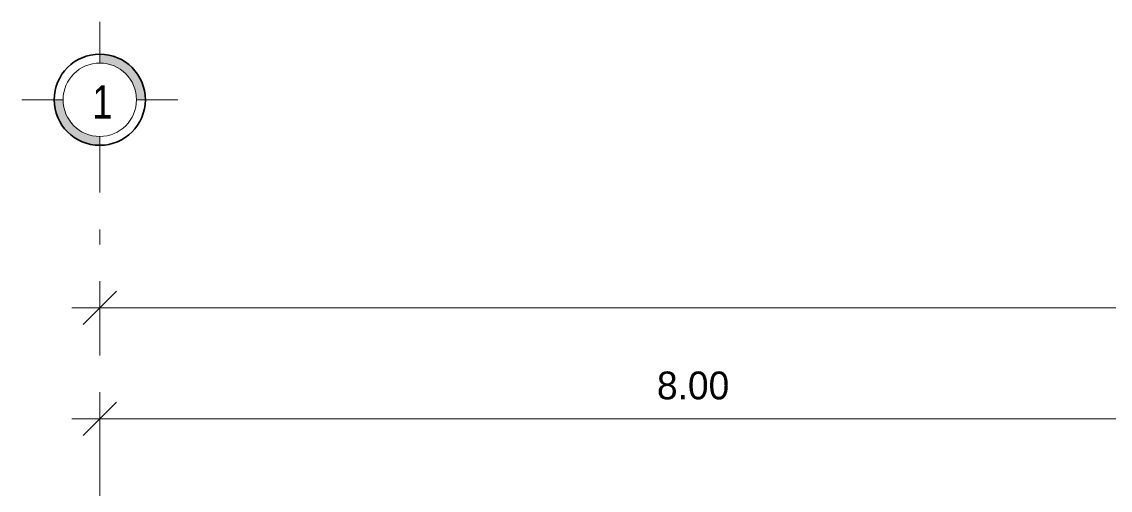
# Model space of a CAD drawing. Header units: metres. Extents: x -5.1 to 74.4, y -0.9 to 14.
# Drawn here: x 53.25 to 60.59, y 10.83 to 13.98 of the extents above; entities that cross this region are included whole.
import ezdxf

# ---------------------------------------------------------------- set-up
doc = ezdxf.new("R2010")
doc.units = ezdxf.units.M
doc.linetypes.add('Dash dot', pattern=[1.05, 0.5, -0.25, 0.05, -0.25])
for name, color, linetype, lineweight in [('A-BURBUJA EJES', 7, 'Continuous', 18), ('A-COTAS GENERALES', 7, 'Continuous', 18), ('A-COTAS GENERALES-75', 7, 'Continuous', 18), ('A-EJES', 7, 'Continuous', 18), ('A-SIMBOLOGIA', 7, 'Continuous', 18)]:
    doc.layers.add(name, color=color, linetype=linetype, lineweight=lineweight)
doc.styles.add('Nirmala UI Semilight_3', font='', dxfattribs={"height": 0.1875})
doc.styles.add('Nirmala UI Semilight_4', font='', dxfattribs={"width": 0.8, "height": 0.225})
doc.styles.get('Nirmala UI Semilight_3').set_extended_font_data('Nirmala UI Semilight')
doc.styles.get('Nirmala UI Semilight_4').set_extended_font_data('Nirmala UI Semilight')
doc.dimstyles.new('COTAS_GENERALES_2_50_MM_1', dxfattribs={"dimscale": 0.3048, "dimtxt": 0.196381, "dimasz": 0.738189, "dimexe": 0.738189, "dimexo": 0.625, "dimgap": 0.246063, "dimtad": 3, "dimrnd": 0.01, "dimtxsty": 'Nirmala UI Semilight_3', "dimblk1": 'OBLIQUE', "dimblk2": 'OBLIQUE', "dimsah": 1, "dimcen": 2.5, "dimdle": 0.615157, "dimazin": 3, "dimtfac": 1, "dimtix": 1, "dimtmove": 0, "dimatfit": 3, "dimfxl": 0.590551, "dimfxlon": 1, "dimtvp": 1, "dimtfill": 1, "dimarcsym": 2})

# ---------------------------------------------------------------- blocks, each defined once
blk = doc.blocks.new('Rejilla - SimbologiaBurbujasEjes-R25-261702-CORTE LONGITUDINAL')
at = {"layer": 'A-BURBUJA EJES', "lineweight": 9, "true_color": 0xf8f8f8}
h = blk.add_hatch(color=7, dxfattribs=at)
edge = h.paths.add_edge_path()
edge.add_line((0.3075, 13.459), (0.2475, 13.459))
edge.add_arc((0, 13.459), 0.2475, 360, 450)
edge.add_line((0, 13.7065), (0, 13.7665))
edge.add_arc((0, 13.459), 0.3075, 0, 90, ccw=False)
h = blk.add_hatch(color=7, dxfattribs=at)
edge = h.paths.add_edge_path()
edge.add_arc((0, 13.459), 0.3075, 180, 270, ccw=False)
edge.add_line((-0.3075, 13.459), (-0.2475, 13.459))
edge.add_arc((0, 13.459), 0.2475, 180, 270)
edge.add_line((0, 13.2115), (0, 13.1515))
at = {"layer": 'A-SIMBOLOGIA', "color": 253, "lineweight": 9, "true_color": 0xaaaaaa}
for p, q in [((0, 13.7065), (0, 13.985)), ((-0.2475, 13.459), (-0.5259, 13.459)), ((0.2475, 13.459), (0.5259, 13.459)), ((0, 13.2115), (0, 12.9331))]:
    blk.add_line(p, q, dxfattribs=at)
at = {"layer": 'A-SIMBOLOGIA', "color": 253, "true_color": 0xaaaaaa}
for p, q in [((0, 13.7665), (0, 13.7065)), ((-0.2475, 13.459), (-0.3075, 13.459)), ((0.2475, 13.459), (0.3075, 13.459)), ((0, 13.1515), (0, 13.2115))]:
    blk.add_line(p, q, dxfattribs=at)
at = {"layer": 'A-SIMBOLOGIA', "color": 253, "lineweight": 35, "true_color": 0xaaaaaa}
blk.add_circle((0, 13.459), 0.3075, dxfattribs=at)
at = {"layer": 'A-SIMBOLOGIA', "color": 253, "true_color": 0xaaaaaa}
blk.add_circle((0, 13.459), 0.2475, dxfattribs=at)
for radius, start, end in [(0.3075, 360, 90), (0.2475, 360, 90), (0.3075, 180, 270), (0.2475, 180, 270)]:
    blk.add_arc((0, 13.459), radius, start, end, dxfattribs=at)
blk = doc.blocks.new('DIMBLOCK9-CORTE LONGITUDINAL')
at = {"layer": 'A-COTAS GENERALES-75', "transparency": 16777216}
for p, q in [((53.7753, 11.3061), (53.7753, 11.4861)), ((61.7753, 11.3061), (61.7753, 11.4861)), ((53.5878, 11.3061), (61.7753, 11.3061)), ((53.7753, 11.3061), (53.7753, 11.0811)), ((61.7753, 11.3061), (61.7753, 11.0811))]:
    blk.add_line(p, q, dxfattribs=at)
at = {"layer": 'A-COTAS GENERALES-75', "lineweight": 35, "transparency": 16777216}
for p, q in [((53.7753, 11.3061), (53.8878, 11.4186)), ((61.7753, 11.3061), (61.8878, 11.4186)), ((53.7753, 11.3061), (53.6628, 11.1936)), ((61.7753, 11.3061), (61.6628, 11.1936))]:
    blk.add_line(p, q, dxfattribs=at)
at = {"layer": 'A-COTAS GENERALES-75', "color": 0, "transparency": 16777216, "insert": (57.5325, 11.6257), "char_height": 0.1875, "width": 0.582715, "attachment_point": 1, "line_spacing_factor": 1.142579, "style": 'Nirmala UI Semilight_3', "bg_fill": 3, "box_fill_scale": 1.25, "bg_fill_color": 9, "bg_fill_true_color": 13158600, "bg_fill_transparency": 0}
blk.add_mtext('8.00', dxfattribs=at)
blk = doc.blocks.new('_Oblique')
at = {"color": 0, "linetype": 'ByBlock', "lineweight": -2}
blk.add_line((-0.5, -0.5), (0.5, 0.5), dxfattribs=at)
blk = doc.blocks.new('DIMBLOCK11-CORTE LONGITUDINAL')
at = {"layer": 'A-COTAS GENERALES-75', "transparency": 16777216}
for p, q in [((53.7753, 12.0561), (53.7753, 12.2361)), ((69.7753, 12.0561), (69.7753, 12.2361)), ((53.5878, 12.0561), (69.9628, 12.0561)), ((53.7753, 12.0561), (53.7753, 11.8311)), ((69.7753, 12.0561), (69.7753, 11.8311))]:
    blk.add_line(p, q, dxfattribs=at)
at = {"layer": 'A-COTAS GENERALES-75', "lineweight": 35, "transparency": 16777216}
for p, q in [((53.7753, 12.0561), (53.8878, 12.1686)), ((69.7753, 12.0561), (69.8878, 12.1686)), ((53.7753, 12.0561), (53.6628, 11.9436)), ((69.7753, 12.0561), (69.6628, 11.9436))]:
    blk.add_line(p, q, dxfattribs=at)
at = {"layer": 'A-COTAS GENERALES-75', "color": 0, "transparency": 16777216, "insert": (61.4825, 12.3757), "char_height": 0.1875, "width": 0.702686, "attachment_point": 1, "line_spacing_factor": 1.142579, "style": 'Nirmala UI Semilight_3', "bg_fill": 3, "box_fill_scale": 1.25, "bg_fill_color": 9, "bg_fill_true_color": 13158600, "bg_fill_transparency": 0}
blk.add_mtext('16.00', dxfattribs=at)

msp = doc.modelspace()

# ---------------------------------------------------------------- linework, layer by layer
at = {"layer": 'A-EJES', "color": 253, "linetype": 'Dash dot', "true_color": 0xaaaaaa}
msp.add_line((53.7753, 8.4331), (53.7753, 12.9331), dxfattribs=at)

# ---------------------------------------------------------------- block references
at = {"layer": 'A-SIMBOLOGIA', "color": 253, "lineweight": 9, "true_color": 0xaaaaaa}
msp.add_blockref('Rejilla - SimbologiaBurbujasEjes-R25-261702-CORTE LONGITUDINAL', (53.7753, 0), dxfattribs=at)

# ---------------------------------------------------------------- texts
at = {"layer": 'A-BURBUJA EJES', "color": 253, "lineweight": 35, "true_color": 0xaaaaaa, "insert": (53.7257, 13.5567), "char_height": 0.225, "width": 0.115443, "attachment_point": 1, "style": 'Nirmala UI Semilight_4'}
msp.add_mtext('1', dxfattribs=at)

# ---------------------------------------------------------------- next in the draw order: dimensions: what is measured, and where the dimension line sits
at = {"layer": 'A-COTAS GENERALES'}
for base, p1, p2, override, picture, middle in [((69.7753, 12.0561), (53.7753, 12.2361), (69.7753, 12.2361), {"dimfxl": 16}, 'DIMBLOCK11-CORTE LONGITUDINAL', (61.7753, 12.2285)), ((61.7753, 11.3061), (53.7753, 11.4861), (61.7753, 11.4861), {"dimfxl": 8}, 'DIMBLOCK9-CORTE LONGITUDINAL', (57.7753, 11.478))]:
    dim = msp.add_linear_dim(base=base, p1=p1, p2=p2, dimstyle='COTAS_GENERALES_2_50_MM_1', override=override, dxfattribs=at)
    dim.commit()
    dim.dimension.update_dxf_attribs({"geometry": picture, "text_midpoint": middle})

doc.saveas('drawing.dxf')
